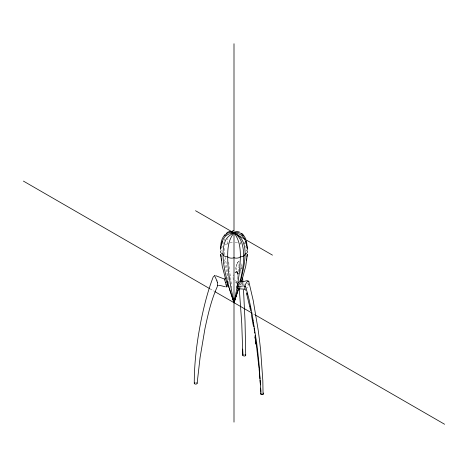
<?xml version="1.0" encoding="UTF-8"?>
<svg xmlns="http://www.w3.org/2000/svg" width="468" height="468" viewBox="0 0 468 468"><rect width="100%" height="100%" fill="white"/><g stroke="black" fill="none" stroke-linecap="round" stroke-linejoin="round"><path stroke-width="0.35" stroke-dasharray="2.34 1.75" d="M227.682 243.927L227.893 238.686M223.066 243.898L223.242 242.582M246.297 256.844L246.115 258.792L246.297 257.301M238.885 266.204L239.288 262.08M238.253 271.727L238.809 266.895M224.494 240.681L224.728 238.756M238.095 273.107L236.668 284.023M236.176 287.539L236.381 286.123M240.4 271.364L240.985 268.784M240.903 269.328L241.143 268L240.804 269.861M239.821 273.827L240.189 272.165M248.643 283.298L247.344 287.919M240.394 271.311L240.54 270.779M235.299 269.352L237.311 263.209L239.166 261.226M236.738 264.625L236.358 266.292A12.496 11.285 -27.6 0 0 236.217 268.053M242.196 284.755L242.471 283.702A7.266 3.329 -49.9 0 0 242.5 282.473M241.558 282.596A8.874 3.674 -48.5 0 1 241.383 283.351L241.131 284.111A10.349 4.282 -48.5 0 1 240.616 285.304M241.371 282.251L240.324 285.404M239.815 285.655L240.219 284.415M239.429 287.984L240.102 286.047M237.311 263.209L238.241 261.904L239.206 261.507M237.451 262.94L237.896 262.197M241.008 287.235L240.599 287.838M239.306 287.487L239.528 287.171M236.866 282.245L235.293 282.707M234.913 272.546L236.393 271.937L235.199 272.195M235.246 272.218L236.592 271.814L238.089 272.914M236.82 281.087L236.047 281.204L235.071 280.642M244.6 284.07L243.875 284.158A20.721 11.39 62.3 0 1 243.378 284.187L242.395 284.058A2.597 1.427 62.3 0 1 241.868 283.766L241.389 283.351M195.501 382.432L195.911 382.444M244.495 354.416L244.214 354.411A1.615 0.924 0.1 0 0 243.927 354.434M236.317 271.92L238.036 273.488M209.968 288.803L214.397 291.359M253.603 313.999L254.873 314.73M238.095 273.721L236.843 271.732L236.241 268.047M238.183 273.809L237.019 271.773L237.375 273.482M236.948 271.715L237.674 273.423M233.438 279.858L233.316 279.384A10.349 9.407 37.4 0 1 233.082 277.898L233.058 277.395A8.869 8.055 37.4 0 1 233.409 274.88M229.051 283.83L224.371 261.682M228.127 275.57L225.19 257.365M228.255 276.231L228.782 278.875M237.019 271.458L237.475 274.008M240.973 263.619L241.628 268.029M237.124 272.043L237.855 276.676M231.619 286.123L231.824 287.539M231.332 284.023L229.905 273.107M224.084 259.553L224.277 260.974M244.758 242.582L244.934 243.898L244.84 242.664L244.893 243.372M221.703 257.301L221.885 258.792L221.703 256.844M224.88 254.75L224.359 248.034M229.191 266.895L229.747 271.727M228.712 262.08L229.115 266.204M242.898 281.274L243.108 284.07M241.043 265.847L241.09 267.023M240.312 241.903L240.318 243.927M245.016 246.735A4.405 2.545 0 0 1 246.297 247.297M240.359 244.05A4.405 2.545 0 0 1 241.008 244.05M235.17 242.752A4.405 2.545 0 0 1 238.025 242.816M239.832 243.576A4.405 2.545 0 0 1 240.207 243.886M227.793 243.886A4.405 2.545 0 0 1 228.168 243.576M229.975 242.816A4.405 2.545 0 0 1 233.438 242.88M225.161 244.39A4.405 2.545 0 0 1 227.641 244.05M221.703 247.297A4.405 2.545 0 0 1 222.984 246.735M246.928 283.836A15.222 8.365 62.3 0 1 247.239 283.854L247.888 283.953A3.358 1.849 62.3 0 1 248.444 284.17M248.444 284.181A1.568 0.86 62.3 0 1 248.625 284.304M241.02 267.006A12.496 8.828 69.8 0 1 240.921 268.749"/><path stroke-width="0.7" d="M263.057 394.126L263.303 393.927A1.615 0.936 0.3 0 0 263.402 393.26L263.227 393.038A1.462 0.848 0.3 0 1 262.928 394.191A1.462 0.848 0.3 0 1 260.963 394.103A1.462 0.848 0.3 0 1 260.916 392.956L260.664 393.255A1.773 1.03 0.3 0 0 260.705 393.828L261.571 394.319A1.626 0.948 0.3 0 0 262.577 394.296L263.057 394.126L262.829 380.683L260.729 351.374A500.479 288.955 60 0 0 257.979 328.764L253.188 300.374L248.76 281.391A0.696 0.404 60 0 0 248.526 281.116L247.648 280.771A10.068 5.815 60 0 0 246.8 280.724L242.518 281.783L241.131 281.525M217.357 286.504C211.261 299.935 207.991 314.438 204.931 328.799L200.082 357.493L197.116 383.427A1.773 1.03 -0.5 0 1 196.589 383.912L196.25 384.047A1.141 0.661 -0.5 0 1 195.846 384.105L195.419 384.088A1.615 0.936 -0.5 0 1 194.483 383.713L194.267 383.245C194.243 362.595 196.899 342.026 200.819 321.779L200.924 321.218C204.06 305.961 207.81 290.757 213.49 276.231M220.563 248.648C220.662 243.711 221.346 238.107 225.143 234.538M247.373 254.475L245.747 266.233L241.57 281.631M247.157 254.329L246.893 256.651M220.709 248.526L222.142 241.488M234.246 300.889L234 302.679L231.093 294.044M246.379 260.296L246.566 259.073M248.9 281.414C246.654 279.63 242.874 288.896 245.87 290.365M194.267 383.245L194.284 383.163A1.626 0.942 -0.5 0 1 194.483 382.842M241.634 281.631C240.956 278.495 238.06 282.83 237.726 284.181A8.874 3.633 -48.8 0 0 237.182 285.778L237.06 286.463A10.349 4.241 -48.8 0 0 237.024 287.381L237.721 288.686L244.846 289.201M221.838 243.869L222.089 242.734M240.265 280.818C242.997 268.603 245.519 255.604 241.962 243.296A11.694 6.751 60 0 0 234 232.924L231.719 231.344L230.004 231.607M234.562 300.433L234 302.679C229.718 289.44 225.196 276.167 223.505 262.291C222.78 255.423 222.575 248.28 224.991 241.704C226.734 236.299 231.9 234.111 236.281 231.344L237.996 231.607M234.749 299.736L235.316 297.648M240.722 280.905C244.074 265.929 252.568 235.884 230.051 232.309L227.079 233.298L226.243 234.257M238.206 288.604L234 302.679L233.438 300.433M238.499 288.645L234 302.679L233.503 300.327M237.141 293.36L238.3 289.897M236.907 294.044L234 302.679C231.426 290.172 228.846 277.612 227.939 264.847C227.559 254.118 226.658 241.704 234 232.924L237.949 232.309L240.921 233.298L241.757 234.257M222.341 242.061C224.277 230.086 243.723 230.086 245.659 242.061M238.867 284.567C239.335 283.421 241.09 280.039 242.389 281.999M225.02 235.264L225.219 234.831L224.734 235.895M243.079 354.744L242.927 354.884A1.141 0.655 0.1 0 0 242.816 355.113L242.845 355.347A1.773 1.012 0.1 0 0 243.301 355.844L244.553 356.037A1.773 1.012 0.1 0 0 245.384 355.738L245.612 355.545A1.141 0.655 0.1 0 0 245.718 355.317L245.033 321.13L243.512 289.838M239.78 288.715L238.926 288.949L238.306 288.101A8.026 3.51 -51.3 0 1 238.206 287.065L238.364 286.071A7.266 3.159 -51.8 0 1 238.885 284.562M218.433 285.509L220.305 285.521L225.418 286.808M232.66 230.554L233.59 230.642M223.482 278.694L215.73 275.681M238.657 231.473L239.13 231.613M195.519 210.711L272.481 255.142M23.4 181.093L209.336 288.44M215.028 291.728L251.708 312.905M255.505 315.093L444.6 424.265M196.782 382.707L197.168 383.187M241.827 233.719L243.5 235.152L245.776 238.785M237.182 285.778L237.709 286.164A2.597 1.568 57.6 0 0 238.294 286.428L239.364 286.504A20.721 12.513 57.6 0 0 239.914 286.445L241.833 286.112A29.964 18.094 57.6 0 1 242.898 285.971A15.222 9.19 57.6 0 1 243.612 285.948L244.319 286.012A3.358 2.03 57.6 0 1 244.934 286.2M241.862 233.561L243.266 235.895M214.777 275.945L214.519 275.541L216.994 280.935M242.781 234.831L242.98 235.264M226.29 286.627L226.541 287.036L226.477 286.276M227.682 285.691L228.355 287.241L228.074 285.995A10.349 0.567 69.5 0 0 227.776 285.012L227.67 284.667M226.957 282.514L225.184 277.98L225.295 278.612M229.238 288.51L230.859 293.36M245.858 241.488L247.291 248.526M227.138 281.759L227.518 283.064M225.529 282.502L224.131 278.618L224.125 279.174M246.063 287.937L245.706 286.937A1.088 0.655 57.6 0 0 245.331 286.469M246.098 288.06L249.216 300.105L252.036 313.613L256.716 343.313A560.412 338.387 57.6 0 1 259.178 365.479L260.969 394.103M225.441 278.524L222.253 266.233L220.627 254.475M246.771 292.711L247.309 294.629M246.455 240.809L247.437 248.648M232.684 297.648L233.251 299.736M246.542 293.547L249.748 306.645M217.374 285.246L217.679 286.024L217.427 282.379M226.243 285.199L226.167 284.877A7.061 0.497 72.5 0 0 225.997 284.175M245.911 242.734L246.162 243.869M250.07 306.095L250.503 308.079M249.906 307.382L250.626 310.869M251.322 312.255L251.597 313.654M251.328 314.42L253.258 325.33M252.667 319.574L252.901 320.878M253.229 322.902L253.445 324.248M253.668 325.593L253.884 326.939M221.434 259.073L221.621 260.296M254.101 328.302L254.405 330.367M254.61 331.742L254.814 333.117M255.119 335.187L255.312 336.58M255.499 337.966L255.785 340.055M233.754 300.889L234 302.679C236.164 291.997 238.423 281.309 239.557 270.451C240.371 257.991 242.365 243.383 234 232.924A11.694 6.751 60 0 0 226.038 234.105M256.066 342.143L259.02 368.24M221.107 256.651L220.843 254.329M239.288 288.937L241.757 323.569L242.839 355.294M259.085 368.907L259.962 378.828M242.629 277.986L242.898 281.274M260.079 380.203L260.436 384.836M260.676 388.13L260.898 391.546M242.716 349.116L242.833 354.984M234 43.735L234 422.118M220.656 249.549A4.405 2.545 0 0 1 221.136 247.747M221.112 250.567A4.405 2.545 0 0 0 222.984 254.077A4.405 2.545 0 0 0 227.641 256.768A4.405 2.545 0 0 0 234 257.751A4.405 2.545 0 0 0 240.359 256.768A4.405 2.545 0 0 0 245.016 254.077A4.405 2.545 0 0 0 246.888 250.567M246.864 247.747A4.405 2.545 0 0 1 246.888 250.245M241.119 281.56A2.855 1.65 60 0 1 240.347 280.548M244.934 286.205A1.568 0.948 57.6 0 1 245.331 286.469M245.437 354.767A1.626 0.93 0.1 0 1 245.677 355.072M226.968 282.543A8.869 0.486 69.5 0 1 227.688 284.702M225.564 282.561A7.266 0.55 72.3 0 1 226.021 284.24M226.196 285.082A8.026 0.591 72.3 0 1 226.436 286.17M216.877 280.882A12.496 5.125 53.1 0 1 217.322 282.315M256.031 344.22L255.007 336.708L256.025 344.208"/></g></svg>
